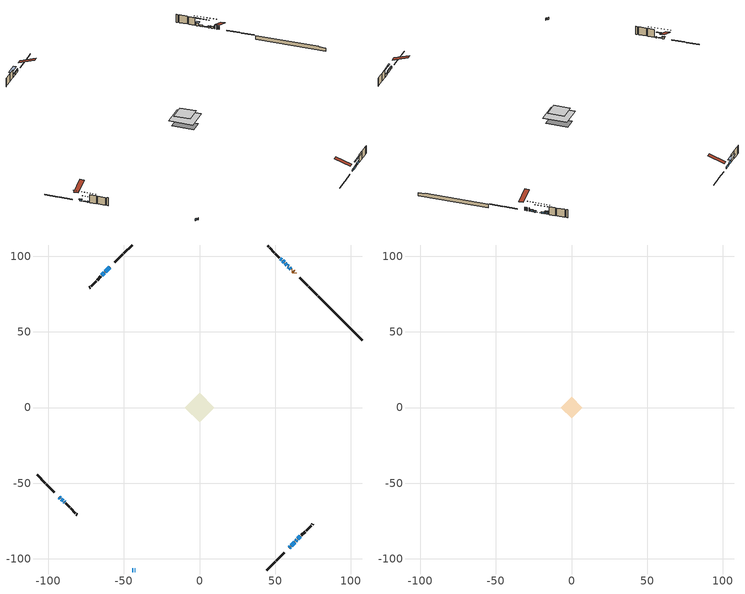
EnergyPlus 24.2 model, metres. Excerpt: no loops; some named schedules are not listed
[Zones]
conditioned space
 floor adiabatic (AdiabaticFloorConstruction): -9.89,0 0,9.89 9.89,0 0,-9.89 z3.05
 floor foundation (Slab1 construction): -7.27,2 -2,7.27 7.27,-2 2,-7.27 z-1.68
 wall outside (RimJoist1 construction): 44.51,-107.47 49.97,-102.01 / -107.47,-44.51 -102.01,-49.97 / -44.51,107.47 -49.97,102.01 / 77.71,74.27 72.26,79.72 z0.61:0.91
 wall outside (RimJoist2 construction): 50.63,-101.35 56.08,-95.9 / -101.35,-50.63 -95.9,-56.08 / -50.63,101.35 -56.08,95.9 / 71.6,80.38 66.15,85.84 z0.61:0.91
 wall outside (AdiabaticWallConstruction 1): 63.04,88.94 62.87,89.11 / 62.21,89.77 61.92,90.06 / 61.27,90.71 61.14,90.84 z0.61:2.64
 wall outside (AdiabaticWallConstruction): -44.52,-107.47 -43.82,-107.47 / -42.9,-107.47 -42.53,-107.47 z0.61:1.83; 59.19,-92.79 60.02,-91.96 / 60.67,-91.31 62.9,-89.08 / -59.19,92.79 -62.24,89.74 / 60.48,91.5 59.65,92.33 / -92.79,-59.19 -91.96,-60.02 / 56.07,95.91 54.95,97.03 z0.61:1.58; 59,92.98 58.46,93.52 / -89.58,-62.4 -89.21,-62.77 z0.61:1.17; 63.56,-88.42 64.39,-87.59 / 65.04,-86.94 66.7,-85.28 / -62.9,89.08 -64.51,87.47 / 54.3,97.68 53.47,98.51 z0.61:2.19; 57.8,94.18 56.73,95.25 / -91.31,-60.67 -90.23,-61.75 z0.61:0.86
 wall outside (Wall1 construction): 67.35,-84.63 69.94,-82.04 / -88.56,-63.42 -85.97,-66.01 / -65.17,86.81 -67.76,84.22 / 52.82,99.16 50.23,101.75 z0.61:5.49
 wall outside (Wall2 construction): 70.6,-81.38 73.84,-78.14 / -85.31,-66.67 -82.07,-69.91 / -68.42,83.56 -71.66,80.32 / 49.57,102.41 46.33,105.65 z0.61:5.49
 wall outside (Wall3 construction): 74.5,-77.48 75,-76.98 / -81.41,-70.57 -80.91,-71.07 / -72.32,79.66 -72.82,79.16 / 45.67,106.31 45.17,106.81 z0.61:5.49
 wall foundation (FoundationWall1 construction): 78.37,73.61,-1.68 78.37,73.61,0.61 104.56,47.42,0.61 104.56,47.42,0.33 107.47,44.51,0.33 107.47,44.51,-1.68
 window (WindowConstruction 12): -44.51,-107.47 -43.82,-107.47 z0.61:1.83
 window (WindowConstruction 6): 59.19,-92.79 60.02,-91.96 z0.61:1.58
 window (WindowConstruction 7): 60.67,-91.31 62.9,-89.08 z0.61:1.58
 window (WindowConstruction 8): -59.19,92.79 -62.24,89.74 z0.61:1.58
 window (WindowConstruction 9): 60.48,91.5 59.65,92.33 z0.61:1.58
 window (WindowConstruction 10): 59,92.98 58.46,93.52 z0.61:1.17
 window (WindowConstruction): 63.56,-88.42 64.39,-87.59 z0.61:2.19
 window (WindowConstruction 11): -92.79,-59.19 -91.96,-60.02 z0.61:1.58
 window (WindowConstruction 15): -42.9,-107.47 -42.53,-107.47 z0.61:1.83
 window (WindowConstruction 13): 57.8,94.18 56.73,95.25 z0.61:0.86
 window (WindowConstruction 14): -91.31,-60.67 -90.23,-61.75 z0.61:0.86
 window (WindowConstruction 1): 65.04,-86.94 66.7,-85.28 z0.61:2.19
 window (WindowConstruction 2): -62.9,89.08 -64.51,87.47 z0.61:2.19
 window (WindowConstruction 3): 56.07,95.91 54.96,97.03 z0.61:1.58
 window (WindowConstruction 4): 54.3,97.68 53.47,98.51 z0.61:2.19
 window (WindowConstruction 5): -89.57,-62.41 -89.21,-62.77 z0.61:1.17
 door (Door): 63.04,88.94 62.87,89.11 z0.61:2.64
 door (Door 1): 62.21,89.77 61.92,90.06 z0.61:2.64
 door (Door 2): 61.27,90.71 61.14,90.84 z0.61:2.64
 ceiling adiabatic (AdiabaticFloorConstruction): 0,-9.89 9.89,0 0,9.89 -9.89,0 z3.05
attic - vented
 floor to conditioned space (Floor1 construction Reversed): -6.99,0 0,6.99 6.99,0 0,-6.99 z5.49
 roof outside (Roof1 construction): 58.54,-93.45,5.49 51.72,-86.63,8.7 49.93,-88.43,8.7 56.74,-95.24,5.49; -93.45,-58.54,5.49 -86.63,-51.72,8.7 -88.43,-49.93,8.7 -95.24,-56.74,5.49; -58.54,93.45,5.49 -51.72,86.63,8.7 -49.93,88.43,8.7 -56.74,95.24,5.49; 63.69,88.29,5.49 56.88,81.48,8.7 58.68,79.68,8.7 65.49,86.49,5.49
shading: 60.23,-91.75 58.98,-93 59.31,-93.32 60.55,-92.08 z1.87; 63.11,-88.87 60.46,-91.52 60.79,-91.84 63.44,-89.19 z1.87; -62.45,89.53 -58.98,93 -59.31,93.32 -62.78,89.85 z1.87; 59.44,92.54 60.69,91.29 61.02,91.61 59.77,92.86 z1.87; 58.25,93.73 59.21,92.77 59.53,93.1 58.57,94.06 z1.47; 66.44,-85.54 61.51,-90.47 61.84,-90.8 66.76,-85.87 z5.08; -91.75,-60.23 -93,-58.98 -93.32,-59.31 -92.08,-60.55 z1.87; 52.63,99.35 61.9,90.08 62,90.19 52.74,99.45 z6.65; -86.14,-65.84 -95.4,-56.58 -95.51,-56.68 -86.24,-65.95 z6.65; 68.75,-83.24 63,-88.99 63.32,-89.31 69.07,-83.56 z5.08; -66.35,85.63 -61.07,90.91 -62.14,91.99 -67.42,86.71 z4.78; 52.26,99.72 58.76,93.22 58.87,93.32 52.37,99.82 z5.39; 53.26,98.72 54.51,97.47 55.58,98.55 54.34,99.79 z2.48; -87.16,-64.82 -91.62,-60.36 -91.73,-60.46 -87.27,-64.92 z4.07
[Building]
Building 1: Terrain=Suburbs
[Site:Location]
Toronto City Centre_ON: Latitude {deg}=43.63; Longitude {deg}=-79.39; Time Zone {hr}=-5; Elevation {m}=77; Keep Site Location Information=Yes
[Site:GroundTemperature:Shallow]
5.01852, 3.26908, 3.12898, 3.95918, 7.29196, 10.6092, 13.4851, 15.3069, 15.4617, 13.9799, 11.1774, 7.9619
[Site:WaterMainsTemperature]
Calculation Method=Schedule; Temperature Schedule=mains temperature schedule
[Material] Roughness=Rough; Thermal Absorptance=0.9
Name | Thickness {m} | Conductivity {W/m-K} | Density {kg/m3} | Specific Heat {J/kg-K} | Solar Absorptance | Visible Absorptance
asphalt or fiberglass shingles | 0.00635 | 0.162714 | 1121.4 | 1465.45 | 0.4 | 0.4
ceiling loosefill ins | 0.254 | 0.0480833 | 16.02 | 1046.75 | 0.7 | 0.7
ceiling stud and cavity | 0.1397 | 0.127963 | 65.682 | 1177.47 | 0.7 | 0.7
concrete 4.0 in. | 0.1016 | 1.803125 | 2242.8 | 837.4 | 0.7 | 0.7
concrete 8.0 in. | 0.2032 | 1.803125 | 2242.8 | 837.4 | 0.7 | 0.7
door material | 0.04445 | 0.327969 | 512.64 | 1214.23 | 0.7 | 0.7
door material 1 | 0.04445 | 0.0451087 | 512.64 | 1214.23 | 0.7 | 0.7
exterior vertical ins | 0.0457286 | 0.029427 | 32.04 | 1214.23 | 0.7 | 0.7
floor covering | 0.0127 | 0.0433444 | 54.468 | 1339.84 | 0.6 | 0.6
floor rigid ins; wall rigid ins | 0.512978 | 0.029427 | 32.04 | 1214.23 | 0.7 | 0.7
floor stud and cavity | 0.1397 | 1.75129 | 37.0049 | 1207.88 | 0.7 | 0.7
furniture material conditioned space 1 | 0.1524 | 0.115458 | 640.8 | 1214.23 | 0.6 | 0.6
gypsum board | 0.0127 | 0.160291 | 801 | 837.4 | 0.6 | 0.6
gypsum board 1 | 0.0127 | 0.160291 | 801 | 837.4 | 0.7 | 0.7
osb sheathing 0.5 in. | 0.0127 | 0.115458 | 512.64 | 1214.23 | 0.7 | 0.7
osb sheathing 0.75 in. | 0.01905 | 0.115458 | 512.64 | 1214.23 | 0.7 | 0.7
osb sheathing 2.0 in. | 0.0508 | 0.115458 | 512.64 | 1214.23 | 0.7 | 0.7
rim joist rigid ins | 0.051816 | 0.029427 | 32.04 | 1214.23 | 0.7 | 0.7
rim joist stud and cavity | 0.0508 | 0.0451784 | 125.044 | 1163.47 | 0.6 | 0.6
rim joist stud and cavity 1 | 0.0508 | 0.548689 | 125.044 | 1163.47 | 0.6 | 0.6
wall stud and cavity | 0.1397 | 0.0868035 | 139.0536 | 1170.24 | 0.7 | 0.7
wall stud and cavity 1 | 0.1397 | 0.0864253 | 139.0536 | 1170.24 | 0.7 | 0.7
wall stud and cavity 2 | 0.1397 | 0.0887454 | 139.0536 | 1170.24 | 0.7 | 0.7
wall stud and cavity 3 | 0.0889 | 0.380278 | 52.3479 | 1209.89 | 0.7 | 0.7
wall stud and cavity 4 | 0.0889 | 0.391764 | 83.0341 | 1211.67 | 0.7 | 0.7
wood siding | 0.0254 | 0.102417 | 544.68 | 1172.36 | 0.4 | 0.4
wood siding 1; wood siding 2; wood siding 3 | 0.0254 | 0.102417 | 544.68 | 1172.36 | 0.7 | 0.7
[WindowMaterial:SimpleGlazingSystem]
Name | U-Factor {W/m2-K} | Solar Heat Gain Coefficient
WindowMaterial | 3.0082 | 0.51
WindowMaterial 1 | 2.96448 | 0.59
WindowMaterial 10 | 8.45341 | 0.57
WindowMaterial 11 | 6.802244 | 0.72
WindowMaterial 2 | 2.79471 | 0.65
WindowMaterial 3 | 2.97357 | 0.57
WindowMaterial 4 | 2.91168 | 0.67
WindowMaterial 5 | 3.08429 | 0.36
WindowMaterial 6 | 2.99855 | 0.54
WindowMaterial 7 | 2.95029 | 0.64
WindowMaterial 8 | 3.0559 | 0.43
WindowMaterial 9 | 6.71083 | 0.75
[Construction]
AdiabaticFloorConstruction: floor stud and cavity, floor rigid ins, osb sheathing 0.75 in., floor covering
AdiabaticWallConstruction: wood siding 2, wall rigid ins, wall stud and cavity 3, gypsum board
AdiabaticWallConstruction 1: wood siding 3, wall rigid ins, wall stud and cavity 3, gypsum board
Door; Door 2: door material
Door 1: door material 1
Floor1 construction Reversed: gypsum board, ceiling stud and cavity, ceiling loosefill ins
FoundationWall1 construction: concrete 8.0 in., gypsum board 1
furniture construction conditioned space 1: furniture material conditioned space 1
PartitionWallConstruction: gypsum board, wall stud and cavity 4, gypsum board
RimJoist1 construction: wood siding 1, osb sheathing 2.0 in., rim joist stud and cavity
RimJoist2 construction: wood siding 1, rim joist rigid ins, osb sheathing 2.0 in., rim joist stud and cavity 1
Roof1 construction: asphalt or fiberglass shingles
Slab1 construction: concrete 4.0 in.
Wall1 construction: wood siding, osb sheathing 0.5 in., wall stud and cavity, gypsum board
Wall2 construction: wood siding, osb sheathing 0.5 in., wall stud and cavity 1, gypsum board
Wall3 construction: wood siding, osb sheathing 0.5 in., wall stud and cavity 2, gypsum board
WindowConstruction: WindowMaterial
WindowConstruction 1: WindowMaterial 1
WindowConstruction 10: WindowMaterial 8
WindowConstruction 11; WindowConstruction 6; WindowConstruction 9: WindowMaterial 6
WindowConstruction 12: WindowMaterial 9
WindowConstruction 13; WindowConstruction 14: WindowMaterial 10
WindowConstruction 15: WindowMaterial 11
WindowConstruction 2: WindowMaterial 2
WindowConstruction 3; WindowConstruction 7: WindowMaterial 3
WindowConstruction 4: WindowMaterial 4
WindowConstruction 5: WindowMaterial 5
WindowConstruction 8: WindowMaterial 7
[Zone] Multiplier=1; Part of Total Floor Area=Yes
Name | Volume {m3}
attic - vented | 50.9984
conditioned space | 760.3
[Space]
Name | Zone | Volume {m3}
attic - vented 1 | attic - vented | 50.9984
conditioned space 1 | conditioned space | 760.3
[ZoneInfiltration:EffectiveLeakageArea]
infil attic - vented 1: Zone or Space=attic - vented 1; Schedule=Always On Discrete; Effective Air Leakage Area {cm2}=4119.16; Stack Coefficient=0.000223305; Wind Coefficient=1.00965e-05
[ZoneMixing]
whole house fan mix: Zone or Space=attic - vented; Schedule=Always On Continuous; Design Flow Rate Calculation Method=Flow/Zone; Design Flow Rate {m3/s}=0; Source Zone or Space=conditioned space
[SurfaceProperty:ExposedFoundationPerimeter]
Slab1: Exposed Perimeter Calculation Method=TotalExposedPerimeter; Total Exposed Perimeter {m}=41.147
[InternalMass] Zone or ZoneList=conditioned space; Space or SpaceList=conditioned space 1
Name | Construction | Surface Area {m2}
furniture mass conditioned space 1 | furniture construction conditioned space 1 | 117.412
partition wall mass | PartitionWallConstruction | 293.53
[Lights]
interior lighting: Zone or ZoneList or Space or SpaceList=conditioned space 1; Schedule=interior lighting schedule; Design Level Calculation Method=LightingLevel; Lighting Level {W}=343.2; Return Air Fraction=0; Fraction Radiant=0.6; Fraction Visible=0.2; Fraction Replaceable=1
[People]
occupants: Zone or ZoneList or Space or SpaceList=conditioned space 1; Number of People Schedule=occupants schedule; Number of People Calculation Method=People; Number of People=3; Fraction Radiant=0.314171; Sensible Heat Fraction=0.56303; Activity Level Schedule=occupants activity schedule; Carbon Dioxide Generation Rate {m3/s-W}=0; Enable ASHRAE 55 Comfort Warnings=No; Mean Radiant Temperature Calculation Type=EnclosureAveraged
[ElectricEquipment] Zone or ZoneList or Space or SpaceList=conditioned space 1; Design Level Calculation Method=EquipmentLevel
Name | Schedule | Design Level {W} | Fraction Latent | Fraction Radiant | Fraction Lost
clothes dryer | clothes dryer schedule | 140.772 | 0.015 | 0.081 | 0.85
clothes washer | clothes washer schedule | 32.1985 | 0.03 | 0.162 | 0.7
cooking range | cooking range schedule | 215.147 | 0.08 | 0.432 | 0.2
dishwasher | dishwasher schedule | 66.8632 | 0.3 | 0.18 | 0.4
fridge | fridge schedule | 72.9452 | 0 | 0.6 | 0
mech vent bath fan 0 | mech vent bath fan 0 schedule | 50.2 | 0 | 0 | 1
mech vent bath fan 1 | mech vent bath fan 1 schedule | 50.2 | 0 | 0 | 1
mech vent bath fan 2 | mech vent bath fan 2 schedule | 50.2 | 0 | 0 | 1
mech vent bath fan 3 | mech vent bath fan 3 schedule | 50.2 | 0 | 0 | 1
mech vent house fan | mech vent house fan schedule | 0 | 0 | 0 | 1
mech vent house fan cfis | mech vent house fan cfis schedule | 0 | 0 | 0 | 0
mech vent range fan 0 | mech vent range fan 0 schedule | 57 | 0 | 0 | 1
mech vent range fan 1 | mech vent range fan 1 schedule | 57 | 0 | 0 | 1
misc plug loads | misc plug loads schedule | 494.7 | 0.045 | 0.513 | 0.1
whole house fan | Always On Discrete | 0 | 0 | 0 | 1
[OtherEquipment] Zone or ZoneList or Space or SpaceList=conditioned space 1; Design Level Calculation Method=EquipmentLevel
Name | Fuel Type | Schedule | Design Level {W} | Fraction Latent | Fraction Radiant | Fraction Lost
clothes dryer 1 | Electricity | clothes dryer schedule | 0 | 0.015 | 0.081 | 0.85
cooking range 1 | Electricity | cooking range schedule | 0 | 0.08 | 0.432 | 0.2
general water use latent | None | general water use schedule | 62.594 | 1 | 0 | 0
general water use sensible | None | general water use schedule | -61.6891 | 0 | 0.6 | 0
mech vent house fan latent load | None | Always On Discrete | 0 | 1 | 0 | 0
mech vent house fan sensible load | None | Always On Discrete | 0 | 0 | 0 | 0
water heater energy adjustment1 | NaturalGas | Always On Discrete | 0.01 | 0 | 0 | 1
[ZoneInfiltration:DesignFlowRate] Zone or ZoneList or Space or SpaceList=conditioned space 1; Schedule=Always On Discrete; Design Flow Rate Calculation Method=Flow/Zone; Design Flow Rate {m3/s}=0
infil flow; natural vent flow; whole house fan flow
[Foundation:Kiva]
Foundation Kiva 1: Initial Indoor Air Temperature {C}=18; Wall Height Above Grade {m}=0.609996; Wall Depth Below Slab {m}=0.2032; Custom Block Material Name 1=exterior vertical ins; Custom Block Depth 1 {m}=2.28999; Custom Block X Position 1 {m}=0.2159; Custom Block Z Position 1 {m}=0
[Foundation:Kiva:Settings]
Soil Conductivity {W/m-K}=0.849921; Soil Density {kg/m3}=1842.3; Soil Specific Heat {J/kg-K}=418.7; Ground Solar Absorptivity=0.9; Ground Thermal Absorptivity=0.9; Ground Surface Roughness {m}=0.03; Far-Field Width {m}=40; Deep-Ground Boundary Condition=ZeroFlux; Deep-Ground Depth {m}=40; Minimum Cell Dimension {m}=0.2; Maximum Cell Growth Coefficient=3; Simulation Timestep=Timestep
[Exterior:Lights]
exterior lighting: Schedule=exterior lighting schedule; Design Level {W}=75.6
[Schedule:Constant]
Name | Hourly Value
Always On Continuous; mech vent house fan schedule; mech vent house fan cfis schedule; Always On Discrete | 1
occupants activity schedule | 117.228
fridge schedule | 0
[Schedule:Week:Daily]
interior lighting schedule Week Rule - Jan1-Jan27: interior lighting schedule day, interior lighting schedule day, interior lighting schedule day, interior lighting schedule day, interior lighting schedule day, interior lighting schedule day, interior lighting schedule day, interior lighting schedule default day, interior lighting schedule default day, interior lighting schedule default day, interior lighting schedule default day, interior lighting schedule default day
interior lighting schedule Week Rule - Jan28-Feb3: interior lighting schedule day, interior lighting schedule day, interior lighting schedule day, interior lighting schedule day, interior lighting schedule day 1, interior lighting schedule day 1, interior lighting schedule day 1, interior lighting schedule default day, interior lighting schedule default day, interior lighting schedule default day, interior lighting schedule default day, interior lighting schedule default day
interior lighting schedule Week Rule - Feb4-Feb24: interior lighting schedule day 1, interior lighting schedule day 1, interior lighting schedule day 1, interior lighting schedule day 1, interior lighting schedule day 1, interior lighting schedule day 1, interior lighting schedule day 1, interior lighting schedule default day, interior lighting schedule default day, interior lighting schedule default day, interior lighting schedule default day, interior lighting schedule default day
interior lighting schedule Week Rule - Feb25-Mar3: interior lighting schedule day 1, interior lighting schedule day 1, interior lighting schedule day 1, interior lighting schedule day 1, interior lighting schedule day 2, interior lighting schedule day 2, interior lighting schedule day 2, interior lighting schedule default day, interior lighting schedule default day, interior lighting schedule default day, interior lighting schedule default day, interior lighting schedule default day
interior lighting schedule Week Rule - Mar4-Mar31: interior lighting schedule day 2, interior lighting schedule day 2, interior lighting schedule day 2, interior lighting schedule day 2, interior lighting schedule day 2, interior lighting schedule day 2, interior lighting schedule day 2, interior lighting schedule default day, interior lighting schedule default day, interior lighting schedule default day, interior lighting schedule default day, interior lighting schedule default day
interior lighting schedule Week Rule - Apr1-Apr28: interior lighting schedule day 3, interior lighting schedule day 3, interior lighting schedule day 3, interior lighting schedule day 3, interior lighting schedule day 3, interior lighting schedule day 3, interior lighting schedule day 3, interior lighting schedule default day, interior lighting schedule default day, interior lighting schedule default day, interior lighting schedule default day, interior lighting schedule default day
interior lighting schedule Week Rule - Apr29-May5: interior lighting schedule day 3, interior lighting schedule day 3, interior lighting schedule day 4, interior lighting schedule day 4, interior lighting schedule day 4, interior lighting schedule day 4, interior lighting schedule day 4, interior lighting schedule default day, interior lighting schedule default day, interior lighting schedule default day, interior lighting schedule default day, interior lighting schedule default day
interior lighting schedule Week Rule - May6-May26: interior lighting schedule day 4, interior lighting schedule day 4, interior lighting schedule day 4, interior lighting schedule day 4, interior lighting schedule day 4, interior lighting schedule day 4, interior lighting schedule day 4, interior lighting schedule default day, interior lighting schedule default day, interior lighting schedule default day, interior lighting schedule default day, interior lighting schedule default day
interior lighting schedule Week Rule - May27-Jun2: interior lighting schedule day 4, interior lighting schedule day 4, interior lighting schedule day 4, interior lighting schedule day 4, interior lighting schedule day 4, interior lighting schedule day 5, interior lighting schedule day 5, interior lighting schedule default day, interior lighting schedule default day, interior lighting schedule default day, interior lighting schedule default day, interior lighting schedule default day
interior lighting schedule Week Rule - Jun3-Jun30: interior lighting schedule day 5, interior lighting schedule day 5, interior lighting schedule day 5, interior lighting schedule day 5, interior lighting schedule day 5, interior lighting schedule day 5, interior lighting schedule day 5, interior lighting schedule default day, interior lighting schedule default day, interior lighting schedule default day, interior lighting schedule default day, interior lighting schedule default day
interior lighting schedule Week Rule - Jul1-Jul28: interior lighting schedule day 6, interior lighting schedule day 6, interior lighting schedule day 6, interior lighting schedule day 6, interior lighting schedule day 6, interior lighting schedule day 6, interior lighting schedule day 6, interior lighting schedule default day, interior lighting schedule default day, interior lighting schedule default day, interior lighting schedule default day, interior lighting schedule default day
interior lighting schedule Week Rule - Jul29-Aug4: interior lighting schedule day 6, interior lighting schedule day 6, interior lighting schedule day 6, interior lighting schedule day 7, interior lighting schedule day 7, interior lighting schedule day 7, interior lighting schedule day 7, interior lighting schedule default day, interior lighting schedule default day, interior lighting schedule default day, interior lighting schedule default day, interior lighting schedule default day
interior lighting schedule Week Rule - Aug5-Aug25: interior lighting schedule day 7, interior lighting schedule day 7, interior lighting schedule day 7, interior lighting schedule day 7, interior lighting schedule day 7, interior lighting schedule day 7, interior lighting schedule day 7, interior lighting schedule default day, interior lighting schedule default day, interior lighting schedule default day, interior lighting schedule default day, interior lighting schedule default day
interior lighting schedule Week Rule - Aug26-Sep1: interior lighting schedule day 7, interior lighting schedule day 7, interior lighting schedule day 7, interior lighting schedule day 7, interior lighting schedule day 7, interior lighting schedule day 7, interior lighting schedule day 8, interior lighting schedule default day, interior lighting schedule default day, interior lighting schedule default day, interior lighting schedule default day, interior lighting schedule default day
interior lighting schedule Week Rule - Sep2-Sep29: interior lighting schedule day 8, interior lighting schedule day 8, interior lighting schedule day 8, interior lighting schedule day 8, interior lighting schedule day 8, interior lighting schedule day 8, interior lighting schedule day 8, interior lighting schedule default day, interior lighting schedule default day, interior lighting schedule default day, interior lighting schedule default day, interior lighting schedule default day
interior lighting schedule Week Rule - Sep30-Oct6: interior lighting schedule day 8, interior lighting schedule day 9, interior lighting schedule day 9, interior lighting schedule day 9, interior lighting schedule day 9, interior lighting schedule day 9, interior lighting schedule day 9, interior lighting schedule default day, interior lighting schedule default day, interior lighting schedule default day, interior lighting schedule default day, interior lighting schedule default day
interior lighting schedule Week Rule - Oct7-Oct27: interior lighting schedule day 9, interior lighting schedule day 9, interior lighting schedule day 9, interior lighting schedule day 9, interior lighting schedule day 9, interior lighting schedule day 9, interior lighting schedule day 9, interior lighting schedule default day, interior lighting schedule default day, interior lighting schedule default day, interior lighting schedule default day, interior lighting schedule default day
interior lighting schedule Week Rule - Oct28-Nov3: interior lighting schedule day 9, interior lighting schedule day 9, interior lighting schedule day 9, interior lighting schedule day 9, interior lighting schedule day 10, interior lighting schedule day 10, interior lighting schedule day 10, interior lighting schedule default day, interior lighting schedule default day, interior lighting schedule default day, interior lighting schedule default day, interior lighting schedule default day
interior lighting schedule Week Rule - Nov4-Nov24: interior lighting schedule day 10, interior lighting schedule day 10, interior lighting schedule day 10, interior lighting schedule day 10, interior lighting schedule day 10, interior lighting schedule day 10, interior lighting schedule day 10, interior lighting schedule default day, interior lighting schedule default day, interior lighting schedule default day, interior lighting schedule default day, interior lighting schedule default day
interior lighting schedule Week Rule - Nov25-Dec1: interior lighting schedule day 10, interior lighting schedule day 10, interior lighting schedule day 10, interior lighting schedule day 10, interior lighting schedule day 10, interior lighting schedule day 10, interior lighting schedule day 11, interior lighting schedule default day, interior lighting schedule default day, interior lighting schedule default day, interior lighting schedule default day, interior lighting schedule default day
interior lighting schedule Week Rule - Dec2-Dec31: interior lighting schedule day 11, interior lighting schedule day 11, interior lighting schedule day 11, interior lighting schedule day 11, interior lighting schedule day 11, interior lighting schedule day 11, interior lighting schedule day 11, interior lighting schedule default day, interior lighting schedule default day, interior lighting schedule default day, interior lighting schedule default day, interior lighting schedule default day
occupants schedule Week Rule - Jan1-Dec31: occupants schedule day, occupants schedule day, occupants schedule day, occupants schedule day, occupants schedule day, occupants schedule day, occupants schedule day, occupants schedule default day, occupants schedule default day, occupants schedule default day, occupants schedule default day, occupants schedule default day
clothes dryer schedule Week Rule - Jan1-Dec31: clothes dryer schedule day, clothes dryer schedule day, clothes dryer schedule day, clothes dryer schedule day, clothes dryer schedule day, clothes dryer schedule day, clothes dryer schedule day, clothes dryer schedule default day, clothes dryer schedule default day, clothes dryer schedule default day, clothes dryer schedule default day, clothes dryer schedule default day
clothes washer schedule Week Rule - Jan1-Dec31: clothes washer schedule day, clothes washer schedule day, clothes washer schedule day, clothes washer schedule day, clothes washer schedule day, clothes washer schedule day, clothes washer schedule day, clothes washer schedule default day, clothes washer schedule default day, clothes washer schedule default day, clothes washer schedule default day, clothes washer schedule default day
cooking range schedule Week Rule - Jan1-Dec31: cooking range schedule day, cooking range schedule day, cooking range schedule day, cooking range schedule day, cooking range schedule day, cooking range schedule day, cooking range schedule day, cooking range schedule default day, cooking range schedule default day, cooking range schedule default day, cooking range schedule default day, cooking range schedule default day
dishwasher schedule Week Rule - Jan1-Dec31: dishwasher schedule day, dishwasher schedule day, dishwasher schedule day, dishwasher schedule day, dishwasher schedule day, dishwasher schedule day, dishwasher schedule day, dishwasher schedule default day, dishwasher schedule default day, dishwasher schedule default day, dishwasher schedule default day, dishwasher schedule default day
mech vent bath fan 0 schedule Week Rule - Jan1-Dec31: mech vent bath fan 0 schedule day, mech vent bath fan 0 schedule day, mech vent bath fan 0 schedule day, mech vent bath fan 0 schedule day, mech vent bath fan 0 schedule day, mech vent bath fan 0 schedule day, mech vent bath fan 0 schedule day, mech vent bath fan 0 schedule default day, mech vent bath fan 0 schedule default day, mech vent bath fan 0 schedule default day, mech vent bath fan 0 schedule default day, mech vent bath fan 0 schedule default day
mech vent bath fan 1 schedule Week Rule - Jan1-Dec31: mech vent bath fan 1 schedule day, mech vent bath fan 1 schedule day, mech vent bath fan 1 schedule day, mech vent bath fan 1 schedule day, mech vent bath fan 1 schedule day, mech vent bath fan 1 schedule day, mech vent bath fan 1 schedule day, mech vent bath fan 1 schedule default day, mech vent bath fan 1 schedule default day, mech vent bath fan 1 schedule default day, mech vent bath fan 1 schedule default day, mech vent bath fan 1 schedule default day
mech vent bath fan 2 schedule Week Rule - Jan1-Dec31: mech vent bath fan 2 schedule day, mech vent bath fan 2 schedule day, mech vent bath fan 2 schedule day, mech vent bath fan 2 schedule day, mech vent bath fan 2 schedule day, mech vent bath fan 2 schedule day, mech vent bath fan 2 schedule day, mech vent bath fan 2 schedule default day, mech vent bath fan 2 schedule default day, mech vent bath fan 2 schedule default day, mech vent bath fan 2 schedule default day, mech vent bath fan 2 schedule default day
mech vent bath fan 3 schedule Week Rule - Jan1-Dec31: mech vent bath fan 3 schedule day, mech vent bath fan 3 schedule day, mech vent bath fan 3 schedule day, mech vent bath fan 3 schedule day, mech vent bath fan 3 schedule day, mech vent bath fan 3 schedule day, mech vent bath fan 3 schedule day, mech vent bath fan 3 schedule default day, mech vent bath fan 3 schedule default day, mech vent bath fan 3 schedule default day, mech vent bath fan 3 schedule default day, mech vent bath fan 3 schedule default day
mech vent range fan 0 schedule Week Rule - Jan1-Dec31: mech vent range fan 0 schedule day, mech vent range fan 0 schedule day, mech vent range fan 0 schedule day, mech vent range fan 0 schedule day, mech vent range fan 0 schedule day, mech vent range fan 0 schedule day, mech vent range fan 0 schedule day, mech vent range fan 0 schedule default day, mech vent range fan 0 schedule default day, mech vent range fan 0 schedule default day, mech vent range fan 0 schedule default day, mech vent range fan 0 schedule default day
mech vent range fan 1 schedule Week Rule - Jan1-Dec31: mech vent range fan 1 schedule day, mech vent range fan 1 schedule day, mech vent range fan 1 schedule day, mech vent range fan 1 schedule day, mech vent range fan 1 schedule day, mech vent range fan 1 schedule day, mech vent range fan 1 schedule day, mech vent range fan 1 schedule default day, mech vent range fan 1 schedule default day, mech vent range fan 1 schedule default day, mech vent range fan 1 schedule default day, mech vent range fan 1 schedule default day
misc plug loads schedule Week Rule - Jan1-Dec31: misc plug loads schedule day, misc plug loads schedule day, misc plug loads schedule day, misc plug loads schedule day, misc plug loads schedule day, misc plug loads schedule day, misc plug loads schedule day, misc plug loads schedule default day, misc plug loads schedule default day, misc plug loads schedule default day, misc plug loads schedule default day, misc plug loads schedule default day
general water use schedule Week Rule - Jan1-Dec31: general water use schedule day, general water use schedule day, general water use schedule day, general water use schedule day, general water use schedule day, general water use schedule day, general water use schedule day, general water use schedule default day, general water use schedule default day, general water use schedule default day, general water use schedule default day, general water use schedule default day
exterior lighting schedule Week Rule - Jan1-Jan27: exterior lighting schedule day, exterior lighting schedule day, exterior lighting schedule day, exterior lighting schedule day, exterior lighting schedule day, exterior lighting schedule day, exterior lighting schedule day, exterior lighting schedule default day, exterior lighting schedule default day, exterior lighting schedule default day, exterior lighting schedule default day, exterior lighting schedule default day
exterior lighting schedule Week Rule - Jan28-Feb3: exterior lighting schedule day, exterior lighting schedule day, exterior lighting schedule day, exterior lighting schedule day, exterior lighting schedule day 1, exterior lighting schedule day 1, exterior lighting schedule day 1, exterior lighting schedule default day, exterior lighting schedule default day, exterior lighting schedule default day, exterior lighting schedule default day, exterior lighting schedule default day
exterior lighting schedule Week Rule - Feb4-Feb24: exterior lighting schedule day 1, exterior lighting schedule day 1, exterior lighting schedule day 1, exterior lighting schedule day 1, exterior lighting schedule day 1, exterior lighting schedule day 1, exterior lighting schedule day 1, exterior lighting schedule default day, exterior lighting schedule default day, exterior lighting schedule default day, exterior lighting schedule default day, exterior lighting schedule default day
exterior lighting schedule Week Rule - Feb25-Mar3: exterior lighting schedule day 1, exterior lighting schedule day 1, exterior lighting schedule day 1, exterior lighting schedule day 1, exterior lighting schedule day 2, exterior lighting schedule day 2, exterior lighting schedule day 2, exterior lighting schedule default day, exterior lighting schedule default day, exterior lighting schedule default day, exterior lighting schedule default day, exterior lighting schedule default day
exterior lighting schedule Week Rule - Mar4-Mar31: exterior lighting schedule day 2, exterior lighting schedule day 2, exterior lighting schedule day 2, exterior lighting schedule day 2, exterior lighting schedule day 2, exterior lighting schedule day 2, exterior lighting schedule day 2, exterior lighting schedule default day, exterior lighting schedule default day, exterior lighting schedule default day, exterior lighting schedule default day, exterior lighting schedule default day
exterior lighting schedule Week Rule - Apr1-Apr28: exterior lighting schedule day 3, exterior lighting schedule day 3, exterior lighting schedule day 3, exterior lighting schedule day 3, exterior lighting schedule day 3, exterior lighting schedule day 3, exterior lighting schedule day 3, exterior lighting schedule default day, exterior lighting schedule default day, exterior lighting schedule default day, exterior lighting schedule default day, exterior lighting schedule default day
exterior lighting schedule Week Rule - Apr29-May5: exterior lighting schedule day 3, exterior lighting schedule day 3, exterior lighting schedule day 4, exterior lighting schedule day 4, exterior lighting schedule day 4, exterior lighting schedule day 4, exterior lighting schedule day 4, exterior lighting schedule default day, exterior lighting schedule default day, exterior lighting schedule default day, exterior lighting schedule default day, exterior lighting schedule default day
[Schedule:Year]
interior lighting schedule: interior lighting schedule Week Rule - Jan1-Jan27, 1, 1, 1, 27, interior lighting schedule Week Rule - Jan28-Feb3, 1, 28, 2, 3, interior lighting schedule Week Rule - Feb4-Feb24, 2, 4, 2, 24, interior lighting schedule Week Rule - Feb25-Mar3, 2, 25, 3, 3, interior lighting schedule Week Rule - Mar4-Mar31, 3, 4, 3, 31, interior lighting schedule Week Rule - Apr1-Apr28, 4, 1, 4, 28, interior lighting schedule Week Rule - Apr29-May5, 4, 29, 5, 5, interior lighting schedule Week Rule - May6-May26, 5, 6, 5, 26, interior lighting schedule Week Rule - May27-Jun2, 5, 27, 6, 2, interior lighting schedule Week Rule - Jun3-Jun30, 6, 3, 6, 30, interior lighting schedule Week Rule - Jul1-Jul28, 7, 1, 7, 28, interior lighting schedule Week Rule - Jul29-Aug4, 7, 29, 8, 4, interior lighting schedule Week Rule - Aug5-Aug25, 8, 5, 8, 25, interior lighting schedule Week Rule - Aug26-Sep1, 8, 26, 9, 1, interior lighting schedule Week Rule - Sep2-Sep29, 9, 2, 9, 29, interior lighting schedule Week Rule - Sep30-Oct6, 9, 30, 10, 6, interior lighting schedule Week Rule - Oct7-Oct27, 10, 7, 10, 27, interior lighting schedule Week Rule - Oct28-Nov3, 10, 28, 11, 3, interior lighting schedule Week Rule - Nov4-Nov24, 11, 4, 11, 24, interior lighting schedule Week Rule - Nov25-Dec1, 11, 25, 12, 1, interior lighting schedule Week Rule - Dec2-Dec31, 12, 2, 12, 31
occupants schedule: occupants schedule Week Rule - Jan1-Dec31, 1, 1, 12, 31
clothes dryer schedule: clothes dryer schedule Week Rule - Jan1-Dec31, 1, 1, 12, 31
clothes washer schedule: clothes washer schedule Week Rule - Jan1-Dec31, 1, 1, 12, 31
cooking range schedule: cooking range schedule Week Rule - Jan1-Dec31, 1, 1, 12, 31
dishwasher schedule: dishwasher schedule Week Rule - Jan1-Dec31, 1, 1, 12, 31
mech vent bath fan 0 schedule: mech vent bath fan 0 schedule Week Rule - Jan1-Dec31, 1, 1, 12, 31
mech vent bath fan 1 schedule: mech vent bath fan 1 schedule Week Rule - Jan1-Dec31, 1, 1, 12, 31
mech vent bath fan 2 schedule: mech vent bath fan 2 schedule Week Rule - Jan1-Dec31, 1, 1, 12, 31
mech vent bath fan 3 schedule: mech vent bath fan 3 schedule Week Rule - Jan1-Dec31, 1, 1, 12, 31
mech vent range fan 0 schedule: mech vent range fan 0 schedule Week Rule - Jan1-Dec31, 1, 1, 12, 31
mech vent range fan 1 schedule: mech vent range fan 1 schedule Week Rule - Jan1-Dec31, 1, 1, 12, 31
misc plug loads schedule: misc plug loads schedule Week Rule - Jan1-Dec31, 1, 1, 12, 31
general water use schedule: general water use schedule Week Rule - Jan1-Dec31, 1, 1, 12, 31
exterior lighting schedule: exterior lighting schedule Week Rule - Jan1-Jan27, 1, 1, 1, 27, exterior lighting schedule Week Rule - Jan28-Feb3, 1, 28, 2, 3, exterior lighting schedule Week Rule - Feb4-Feb24, 2, 4, 2, 24, exterior lighting schedule Week Rule - Feb25-Mar3, 2, 25, 3, 3, exterior lighting schedule Week Rule - Mar4-Mar31, 3, 4, 3, 31, exterior lighting schedule Week Rule - Apr1-Apr28, 4, 1, 4, 28, exterior lighting schedule Week Rule - Apr29-May5, 4, 29, 5, 5, exterior lighting schedule Week Rule - May6-May26, 5, 6, 5, 26, exterior lighting schedule Week Rule - May27-Jun2, 5, 27, 6, 2, exterior lighting schedule Week Rule - Jun3-Jun30, 6, 3, 6, 30, exterior lighting schedule Week Rule - Jul1-Jul28, 7, 1, 7, 28, exterior lighting schedule Week Rule - Jul29-Aug4, 7, 29, 8, 4, exterior lighting schedule Week Rule - Aug5-Aug25, 8, 5, 8, 25, exterior lighting schedule Week Rule - Aug26-Sep1, 8, 26, 9, 1, exterior lighting schedule Week Rule - Sep2-Sep29, 9, 2, 9, 29, exterior lighting schedule Week Rule - Sep30-Oct6, 9, 30, 10, 6, exterior lighting schedule Week Rule - Oct7-Oct27, 10, 7, 10, 27, exterior lighting schedule Week Rule - Oct28-Nov3, 10, 28, 11, 3, exterior lighting schedule Week Rule - Nov4-Nov24, 11, 4, 11, 24, exterior lighting schedule Week Rule - Nov25-Dec1, 11, 25, 12, 1, exterior lighting schedule Week Rule - Dec2-Dec31, 12, 2, 12, 31
[Schedule:Compact]
mains temperature schedule: Through: 01/01, For: AllDays, Until: 24:00, 8.80333, Through: 01/02, For: AllDays, Until: 24:00, 8.74333, Through: 01/03, For: AllDays, Until: 24:00, 8.68389, Through: 01/04, For: AllDays, Until: 24:00, 8.62611, Through: 01/05, For: AllDays, Until: 24:00, 8.56944, Through: 01/06, For: AllDays, Until: 24:00, 8.51389, Through: 01/07, For: AllDays, Until: 24:00, 8.45944, Through: 01/08, For: AllDays, Until: 24:00, 8.40611, Through: 01/09, For: AllDays, Until: 24:00, 8.35389, Through: 01/10, For: AllDays, Until: 24:00, 8.30278, Through: 01/11, For: AllDays, Until: 24:00, 8.25333, Through: 01/12, For: AllDays, Until: 24:00, 8.205, Through: 01/13, For: AllDays, Until: 24:00, 8.15778, Through: 01/14, For: AllDays, Until: 24:00, 8.11222, Through: 01/15, For: AllDays, Until: 24:00, 8.06778, Through: 01/16, For: AllDays, Until: 24:00, 8.02444, Through: 01/17, For: AllDays, Until: 24:00, 7.98222, Through: 01/18, For: AllDays, Until: 24:00, 7.94167, Through: 01/19, For: AllDays, Until: 24:00, 7.90222, Through: 01/20, For: AllDays, Until: 24:00, 7.86444, Through: 01/21, For: AllDays, Until: 24:00, 7.82778, Through: 01/22, For: AllDays, Until: 24:00, 7.79278, Through: 01/23, For: AllDays, Until: 24:00, 7.75889, Through: 01/24, For: AllDays, Until: 24:00, 7.72667, Through: 01/25, For: AllDays, Until: 24:00, 7.69556, Through: 01/26, For: AllDays, Until: 24:00, 7.66611, Through: 01/27, For: AllDays, Until: 24:00, 7.63778, Through: 01/28, For: AllDays, Until: 24:00, 7.61111, Through: 01/29, For: AllDays, Until: 24:00, 7.58556, Through: 01/30, For: AllDays, Until: 24:00, 7.56167, Through: 01/31, For: AllDays, Until: 24:00, 7.53944, Through: 02/01, For: AllDays, Until: 24:00, 7.51833, Through: 02/02, For: AllDays, Until: 24:00, 7.49889, Through: 02/03, For: AllDays, Until: 24:00, 7.48111, Through: 02/04, For: AllDays, Until: 24:00, 7.46444, Through: 02/05, For: AllDays, Until: 24:00, 7.44944, Through: 02/06, For: AllDays, Until: 24:00, 7.43556, Through: 02/07, For: AllDays, Until: 24:00, 7.42333, Through: 02/08, For: AllDays, Until: 24:00, 7.41278, Through: 02/09, For: AllDays, Until: 24:00, 7.40389, Through: 02/10, For: AllDays, Until: 24:00, 7.39611, Through: 02/11, For: AllDays, Until: 24:00, 7.39, Through: 02/12, For: AllDays, Until: 24:00, 7.38556, Through: 02/13, For: AllDays, Until: 24:00, 7.38222, Through: 02/14, For: AllDays, Until: 24:00, 7.38056, Through: 02/15, For: AllDays, Until: 24:00, 7.38056, Through: 02/16, For: AllDays, Until: 24:00, 7.38222, Through: 02/17, For: AllDays, Until: 24:00, 7.385, Through: 02/18, For: AllDays, Until: 24:00, 7.38944, Through: 02/19, For: AllDays, Until: 24:00, 7.395, Through: 02/20, For: AllDays, Until: 24:00, 7.40278, Through: 02/21, For: AllDays, Until: 24:00, 7.41167, Through: 02/22, For: AllDays, Until: 24:00, 7.42222, Through: 02/23, For: AllDays, Until: 24:00, 7.43389, Through: 02/24, For: AllDays, Until: 24:00, 7.44722, Through: 02/25, For: AllDays, Until: 24:00, 7.46222, Through: 02/26, For: AllDays, Until: 24:00, 7.47833, Through: 02/27, For: AllDays, Until: 24:00, 7.49611, Through: 02/28, For: AllDays, Until: 24:00, 7.51556, Through: 03/01, For: AllDays, Until: 24:00, 7.53667, Through: 03/02, For: AllDays, Until: 24:00, 7.55889, Through: 03/03, For: AllDays, Until: 24:00, 7.58222, Through: 03/04, For: AllDays, Until: 24:00, 7.60722, Through: 03/05, For: AllDays, Until: 24:00, 7.63389, Through: 03/06, For: AllDays, Until: 24:00, 7.66222, Through: 03/07, For: AllDays, Until: 24:00, 7.69111, Through: 03/08, For: AllDays, Until: 24:00, 7.72222, Through: 03/09, For: AllDays, Until: 24:00, 7.75444, Through: 03/10, For: AllDays, Until: 24:00, 7.78778, Through: 03/11, For: AllDays, Until: 24:00, 7.82278, Through: 03/12, For: AllDays, Until: 24:00, 7.85944, Through: 03/13, For: AllDays, Until: 24:00, 7.89722, Through: 03/14, For: AllDays, Until: 24:00, 7.93611, Through: 03/15, For: AllDays, Until: 24:00, 7.97667, Through: 03/16, For: AllDays, Until: 24:00, 8.01833, Through: 03/17, For: AllDays, Until: 24:00, 8.06167, Through: 03/18, For: AllDays, Until: 24:00, 8.10611, Through: 03/19, For: AllDays, Until: 24:00, 8.15167, Through: 03/20, For: AllDays, Until: 24:00, 8.19833, Through: 03/21, For: AllDays, Until: 24:00, 8.24667, Through: 03/22, For: AllDays, Until: 24:00, 8.29611, Through: 03/23, For: AllDays, Until: 24:00, 8.34667, Through: 03/24, For: AllDays, Until: 24:00, 8.39889, Through: 03/25, For: AllDays, Until: 24:00, 8.45167, Through: 03/26, For: AllDays, Until: 24:00, 8.50611, Through: 03/27, For: AllDays, Until: 24:00, 8.56167, Through: 03/28, For: AllDays, Until: 24:00, 8.61833, Through: 03/29, For: AllDays, Until: 24:00, 8.67611, Through: 03/30, For: AllDays, Until: 24:00, 8.735, Through: 03/31, For: AllDays, Until: 24:00, 8.795, Through: 04/01, For: AllDays, Until: 24:00, 8.85611, Through: 04/02, For: AllDays, Until: 24:00, 8.91833, Through: 04/03, For: AllDays, Until: 24:00, 8.98167, Through: 04/04, For: AllDays, Until: 24:00, 9.04556, Through: 04/05, For: AllDays, Until: 24:00, 9.11111, Through: 04/06, For: AllDays, Until: 24:00, 9.17722, Through: 04/07, For: AllDays, Until: 24:00, 9.24444, Through: 04/08, For: AllDays, Until: 24:00, 9.31222, Through: 04/09, For: AllDays, Until: 24:00, 9.38167, Through: 04/10, For: AllDays, Until: 24:00, 9.45167, Through: 04/11, For: AllDays, Until: 24:00, 9.52222, Through: 04/12, For: AllDays, Until: 24:00, 9.59444, Through: 04/13, For: AllDays, Until: 24:00, 9.66667, Through: 04/14, For: AllDays, Until: 24:00, 9.74, Through: 04/15, For: AllDays, Until: 24:00, 9.81444, Through: 04/16, For: AllDays, Until: 24:00, 9.88944, Through: 04/17, For: AllDays, Until: 24:00, 9.96556, Through: 04/18, For: AllDays, Until: 24:00, 10.0417, Through: 04/19, For: AllDays, Until: 24:00, 10.1189, Through: 04/20, For: AllDays, Until: 24:00, 10.1972, Through: 04/21, For: AllDays, Until: 24:00, 10.2756, Through: 04/22, For: AllDays, Until: 24:00, 10.355, Through: 04/23, For: AllDays, Until: 24:00, 10.435, Through: 04/24, For: AllDays, Until: 24:00, 10.515, Through: 04/25, For: AllDays, Until: 24:00, 10.5961, Through: 04/26, For: AllDays, Until: 24:00, 10.6778, Through: 04/27, For: AllDays, Until: 24:00, 10.76, Through: 04/28, For: AllDays, Until: 24:00, 10.8428, Through: 04/29, For: AllDays, Until: 24:00, 10.9261, Through: 04/30, For: AllDays, Until: 24:00, 11.0094, Through: 05/01, For: AllDays, Until: 24:00, 11.0933, Through: 05/02, For: AllDays, Until: 24:00, 11.1778, Through: 05/03, For: AllDays, Until: 24:00, 11.2628, Through: 05/04, For: AllDays, Until: 24:00, 11.3478, Through: 05/05, For: AllDays, Until: 24:00, 11.4333, Through: 05/06, For: AllDays, Until: 24:00, 11.5189, Through: 05/07, For: AllDays, Until: 24:00, 11.605, Through: 05/08, For: AllDays, Until: 24:00, 11.6917, Through: 05/09, For: AllDays, Until: 24:00, 11.7778, Through: 05/10, For: AllDays, Until: 24:00, 11.865, Through: 05/11, For: AllDays, Until: 24:00, 11.9517, Through: 05/12, For: AllDays, Until: 24:00, 12.0389, Through: 05/13, For: AllDays, Until: 24:00, 12.1261, Through: 05/14, For: AllDays, Until: 24:00, 12.2133, Through: 05/15, For: AllDays, Until: 24:00, 12.3006, Through: 05/16, For: AllDays, Until: 24:00, 12.3883, Through: 05/17, For: AllDays, Until: 24:00, 12.4756, Through: 05/18, For: AllDays, Until: 24:00, 12.5628, Through: 05/19, For: AllDays, Until: 24:00, 12.6506, Through: 05/20, For: AllDays, Until: 24:00, 12.7378, Through: 05/21, For: AllDays, Until: 24:00, 12.825, Through: 05/22, For: AllDays, Until: 24:00, 12.9122, Through: 05/23, For: AllDays, Until: 24:00, 12.9994, Through: 05/24, For: AllDays, Until: 24:00, 13.0861, Through: 05/25, For: AllDays, Until: 24:00, 13.1728, Through: 05/26, For: AllDays, Until: 24:00, 13.2594, Through: 05/27, For: AllDays, Until: 24:00, 13.3456, Through: 05/28, For: AllDays, Until: 24:00, 13.4317, Through: 05/29, For: AllDays, Until: 24:00, 13.5172, Through: 05/30, For: AllDays, Until: 24:00, 13.6028, Through: 05/31, For: AllDays, Until: 24:00, 13.6878, Through: 06/01, For: AllDays, Until: 24:00, 13.7722, Through: 06/02, For: AllDays, Until: 24:00, 13.8567, Through: 06/03, For: AllDays, Until: 24:00, 13.9406, Through: 06/04, For: AllDays, Until: 24:00, 14.0239, Through: 06/05, For: AllDays, Until: 24:00, 14.1067, Through: 06/06, For: AllDays, Until: 24:00, 14.1894, Through: 06/07, For: AllDays, Until: 24:00, 14.2711, Through: 06/08, For: AllDays, Until: 24:00, 14.3528, Through: 06/09, For: AllDays, Until: 24:00, 14.4339, Through: 06/10, For: AllDays, Until: 24:00, 14.5139, Through: 06/11, For: AllDays, Until: 24:00, 14.5939, Through: 06/12, For: AllDays, Until: 24:00, 14.6728, Through: 06/13, For: AllDays, Until: 24:00, 14.7511, Through: 06/14, For: AllDays, Until: 24:00, 14.8289, Through: 06/15, For: AllDays, Until: 24:00, 14.9061, Through: 06/16, For: AllDays, Until: 24:00, 14.9822, Through: 06/17, For: AllDays, Until: 24:00, 15.0578, Through: 06/18, For: AllDays, Until: 24:00, 15.1328, Through: 06/19, For: AllDays, Until: 24:00, 15.2067, Through: 06/20, For: AllDays, Until: 24:00, 15.28, Through: 06/21, For: AllDays, Until: 24:00, 15.3522, Through: 06/22, For: AllDays, Until: 24:00, 15.4239, Through: 06/23, For: AllDays, Until: 24:00, 15.4944, Through: 06/24, For: AllDays, Until: 24:00, 15.5639, Through: 06/25, For: AllDays, Until: 24:00, 15.6328, Through: 06/26, For: AllDays, Until: 24:00, 15.7006, Through: 06/27, For: AllDays, Until: 24:00, 15.7678, Through: 06/28, For: AllDays, Until: 24:00, 15.8333, Through: 06/29, For: AllDays, Until: 24:00, 15.8983, Through: 06/30, For: AllDays, Until: 24:00, 15.9622, Through: 07/01, For: AllDays, Until: 24:00, 16.025, Through: 07/02, For: AllDays, Until: 24:00, 16.0872, Through: 07/03, For: AllDays, Until: 24:00, 16.1478, Through: 07/04, For: AllDays, Until: 24:00, 16.2072, Through: 07/05, For: AllDays, Until: 24:00, 16.2661, Through: 07/06, For: AllDays, Until: 24:00, 16.3233, Through: 07/07, For: AllDays, Until: 24:00, 16.3794, Through: 07/08, For: AllDays, Until: 24:00, 16.435, Through: 07/09, For: AllDays, Until: 24:00, 16.4889, Through: 07/10, For: AllDays, Until: 24:00, 16.5417, Through: 07/11, For: AllDays, Until: 24:00, 16.5928, Through: 07/12, For: AllDays, Until: 24:00, 16.6433, Through: 07/13, For: AllDays, Until: 24:00, 16.6922, Through: 07/14, For: AllDays, Until: 24:00, 16.74, Through: 07/15, For: AllDays, Until: 24:00, 16.7867, Through: 07/16, For: AllDays, Until: 24:00, 16.8322, Through: 07/17, For: AllDays, Until: 24:00, 16.8761, Through: 07/18, For: AllDays, Until: 24:00, 16.9189, Through: 07/19, For: AllDays, Until: 24:00, 16.96, Through: 07/20, For: AllDays, Until: 24:00, 17, Through: 07/21, For: AllDays, Until: 24:00, 17.0389, Through: 07/22, For: AllDays, Until: 24:00, 17.0761, Through: 07/23, For: AllDays, Until: 24:00, 17.1122, Through: 07/24, For: AllDays, Until: 24:00, 17.1467, Through: 07/25, For: AllDays, Until: 24:00, 17.18, Through: 07/26, For: AllDays, Until: 24:00, 17.2117, Through: 07/27, For: AllDays, Until: 24:00, 17.2422, Through: 07/28, For: AllDays, Until: 24:00, 17.2711, Through: 07/29, For: AllDays, Until: 24:00, 17.2983, Through: 07/30, For: AllDays, Until: 24:00, 17.3244, Through: 07/31, For: AllDays, Until: 24:00, 17.3494, Through: 08/01, For: AllDays, Until: 24:00, 17.3728, Through: 08/02, For: AllDays, Until: 24:00, 17.3944, Through: 08/03, For: AllDays, Until: 24:00, 17.4144, Through: 08/04, For: AllDays, Until: 24:00, 17.4333, Through: 08/05, For: AllDays, Until: 24:00, 17.4506, Through: 08/06, For: AllDays, Until: 24:00, 17.4667, Through: 08/07, For: AllDays, Until: 24:00, 17.4811, Through: 08/08, For: AllDays, Until: 24:00, 17.4939, Through: 08/09, For: AllDays, Until: 24:00, 17.5056, Through: 08/10, For: AllDays, Until: 24:00, 17.5156, Through: 08/11, For: AllDays, Until: 24:00, 17.5239, Through: 08/12, For: AllDays, Until: 24:00, 17.5311, Through: 08/13, For: AllDays, Until: 24:00, 17.5361, Through: 08/14, For: AllDays, Until: 24:00, 17.54, Through: 08/15, For: AllDays, Until: 24:00, 17.5428, Through: 08/16, For: AllDays, Until: 24:00, 17.5439, Through: 08/17, For: AllDays, Until: 24:00, 17.5433, Through: 08/18, For: AllDays, Until: 24:00, 17.5411, Through: 08/19, For: AllDays, Until: 24:00, 17.5372, Through: 08/20, For: AllDays, Until: 24:00, 17.5322, Through: 08/21, For: AllDays, Until: 24:00, 17.5256, Through: 08/22, For: AllDays, Until: 24:00, 17.5178, Through: 08/23, For: AllDays, Until: 24:00, 17.5083, Through: 08/24, For: AllDays, Until: 24:00, 17.4972, Through: 08/25, For: AllDays, Until: 24:00, 17.4844, Through: 08/26, For: AllDays, Until: 24:00, 17.4706, Through: 08/27, For: AllDays, Until: 24:00, 17.455, Through: 08/28, For: AllDays, Until: 24:00, 17.4378, Through: 08/29, For: AllDays, Until: 24:00, 17.4194, Through: 08/30, For: AllDays, Until: 24:00, 17.3994, Through: 08/31, For: AllDays, Until: 24:00, 17.3778, Through: 09/01, For: AllDays, Until: 24:00, 17.355, Through: 09/02, For: AllDays, Until: 24:00, 17.3311, Through: 09/03, For: AllDays, Until: 24:00, 17.305, Through: 09/04, For: AllDays, Until: 24:00, 17.2778, Through: 09/05, For: AllDays, Until: 24:00, 17.2494, Through: 09/06, For: AllDays, Until: 24:00, 17.2194, Through: 09/07, For: AllDays, Until: 24:00, 17.1878, Through: 09/08, For: AllDays, Until: 24:00, 17.155, Through: 09/09, For: AllDays, Until: 24:00, 17.1206, Through: 09/10, For: AllDays, Until: 24:00, 17.085, Through: 09/11, For: AllDays, Until: 24:00, 17.0483, Through: 09/12, For: AllDays, Until: 24:00, 17.01, Through: 09/13, For: AllDays, Until: 24:00, 16.97, Through: 09/14, For: AllDays, Until: 24:00, 16.9289, Through: 09/15, For: AllDays, Until: 24:00, 16.8867, Through: 09/16, For: AllDays, Until: 24:00, 16.8428, Through: 09/17, For: AllDays, Until: 24:00, 16.7983, Through: 09/18, For: AllDays, Until: 24:00, 16.7517, Through: 09/19, For: AllDays, Until: 24:00, 16.7044, Through: 09/20, For: AllDays, Until: 24:00, 16.6556, Through: 09/21, For: AllDays, Until: 24:00, 16.6056, Through: 09/22, For: AllDays, Until: 24:00, 16.5544, Through: 09/23, For: AllDays, Until: 24:00, 16.5017, Through: 09/24, For: AllDays, Until: 24:00, 16.4483, Through: 09/25, For: AllDays, Until: 24:00, 16.3933, Through: 09/26, For: AllDays, Until: 24:00, 16.3372, Through: 09/27, For: AllDays, Until: 24:00, 16.2806, Through: 09/28, For: AllDays, Until: 24:00, 16.2222, Through: 09/29, For: AllDays, Until: 24:00, 16.1628, Through: 09/30, For: AllDays, Until: 24:00, 16.1022, Through: 10/01, For: AllDays, Until: 24:00, 16.0406, Through: 10/02, For: AllDays, Until: 24:00, 15.9778, Through: 10/03, For: AllDays, Until: 24:00, 15.9144, Through: 10/04, For: AllDays, Until: 24:00, 15.8494, Through: 10/05, For: AllDays, Until: 24:00, 15.7839, Through: 10/06, For: AllDays, Until: 24:00, 15.7172, Through: 10/07, For: AllDays, Until: 24:00, 15.6494, Through: 10/08, For: AllDays, Until: 24:00, 15.5811, Through: 10/09, For: AllDays, Until: 24:00, 15.5117, Through: 10/10, For: AllDays, Until: 24:00, 15.4411, Through: 10/11, For: AllDays, Until: 24:00, 15.37, Through: 10/12, For: AllDays, Until: 24:00, 15.2978, Through: 10/13, For: AllDays, Until: 24:00, 15.225, Through: 10/14, For: AllDays, Until: 24:00, 15.1511, Through: 10/15, For: AllDays, Until: 24:00, 15.0767, Through: 10/16, For: AllDays, Until: 24:00, 15.0011, Through: 10/17, For: AllDays, Until: 24:00, 14.925, Through: 10/18, For: AllDays, Until: 24:00, 14.8483, Through: 10/19, For: AllDays, Until: 24:00, 14.7706, Through: 10/20, For: AllDays, Until: 24:00, 14.6922, Through: 10/21, For: AllDays, Until: 24:00, 14.6133, Through: 10/22, For: AllDays, Until: 24:00, 14.5339, Through: 10/23, For: AllDays, Until: 24:00, 14.4539, Through: 10/24, For: AllDays, Until: 24:00, 14.3728, Through: 10/25, For: AllDays, Until: 24:00, 14.2917, Through: 10/26, For: AllDays, Until: 24:00, 14.21, Through: 10/27, For: AllDays, Until: 24:00, 14.1272, Through: 10/28, For: AllDays, Until: 24:00, 14.0444, Through: 10/29, For: AllDays, Until: 24:00, 13.9611, Through: 10/30, For: AllDays, Until: 24:00, 13.8772, Through: 10/31, For: AllDays, Until: 24:00, 13.7933, Through: 11/01, For: AllDays, Until: 24:00, 13.7089, Through: 11/02, For: AllDays, Until: 24:00, 13.6239, Through: 11/03, For: AllDays, Until: 24:00, 13.5383, Through: 11/04, For: AllDays, Until: 24:00, 13.4528, Through: 11/05, For: AllDays, Until: 24:00, 13.3667, Through: 11/06, For: AllDays, Until: 24:00, 13.2806, Through: 11/07, For: AllDays, Until: 24:00, 13.1944, Through: 11/08, For: AllDays, Until: 24:00, 13.1078, Through: 11/09, For: AllDays, Until: 24:00, 13.0206, Through: 11/10, For: AllDays, Until: 24:00, 12.9339, Through: 11/11, For: AllDays, Until: 24:00, 12.8467, Through: 11/12, For: AllDays, Until: 24:00, 12.7594, Through: 11/13, For: AllDays, Until: 24:00, 12.6722, Through: 11/14, For: AllDays, Until: 24:00, 12.5844, Through: 11/15, For: AllDays, Until: 24:00, 12.4972, Through: 11/16, For: AllDays, Until: 24:00, 12.41, Through: 11/17, For: AllDays, Until: 24:00, 12.3222, Through: 11/18, For: AllDays, Until: 24:00, 12.235, Through: 11/19, For: AllDays, Until: 24:00, 12.1478, Through: 11/20, For: AllDays, Until: 24:00, 12.0606, Through: 11/21, For: AllDays, Until: 24:00, 11.9733, Through: 11/22, For: AllDays, Until: 24:00, 11.8861, Through: 11/23, For: AllDays, Until: 24:00, 11.7994, Through: 11/24, For: AllDays, Until: 24:00, 11.7128, Through: 11/25, For: AllDays, Until: 24:00, 11.6267, Through: 11/26, For: AllDays, Until: 24:00, 11.5406, Through: 11/27, For: AllDays, Until: 24:00, 11.4544, Through: 11/28, For: AllDays, Until: 24:00, 11.3689, Through: 11/29, For: AllDays, Until: 24:00, 11.2839, Through: 11/30, For: AllDays, Until: 24:00, 11.1989, Through: 12/01, For: AllDays, Until: 24:00, 11.1144, Through: 12/02, For: AllDays, Until: 24:00, 11.03, Through: 12/03, For: AllDays, Until: 24:00, 10.9467, Through: 12/04, For: AllDays, Until: 24:00, 10.8633, Through: 12/05, For: AllDays, Until: 24:00, 10.7806, Through: 12/06, For: AllDays, Until: 24:00, 10.6983, Through: 12/07, For: AllDays, Until: 24:00, 10.6167, Through: 12/08, For: AllDays, Until: 24:00, 10.5356, Through: 12/09, For: AllDays, Until: 24:00, 10.4544, Through: 12/10, For: AllDays, Until: 24:00, 10.3744, Through: 12/11, For: AllDays, Until: 24:00, 10.295, Through: 12/12, For: AllDays, Until: 24:00, 10.2167, Through: 12/13, For: AllDays, Until: 24:00, 10.1383, Through: 12/14, For: AllDays, Until: 24:00, 10.0611, Through: 12/15, For: AllDays, Until: 24:00, 9.98444, Through: 12/16, For: AllDays, Until: 24:00, 9.90833, Through: 12/17, For: AllDays, Until: 24:00, 9.83278, Through: 12/18, For: AllDays, Until: 24:00, 9.75833, Through: 12/19, For: AllDays, Until: 24:00, 9.685, Through: 12/20, For: AllDays, Until: 24:00, 9.61222, Through: 12/21, For: AllDays, Until: 24:00, 9.54, Through: 12/22, For: AllDays, Until: 24:00, 9.46889, Through: 12/23, For: AllDays, Until: 24:00, 9.39889, Through: 12/24, For: AllDays, Until: 24:00, 9.32944, Through: 12/25, For: AllDays, Until: 24:00, 9.26111, Through: 12/26, For: AllDays, Until: 24:00, 9.19389, Through: 12/27, For: AllDays, Until: 24:00, 9.12722, Through: 12/28, For: AllDays, Until: 24:00, 9.06167, Through: 12/29, For: AllDays, Until: 24:00, 8.99722, Through: 12/30, For: AllDays, Until: 24:00, 8.93389, Through: 12/31, For: AllDays, Until: 24:00, 8.87111
